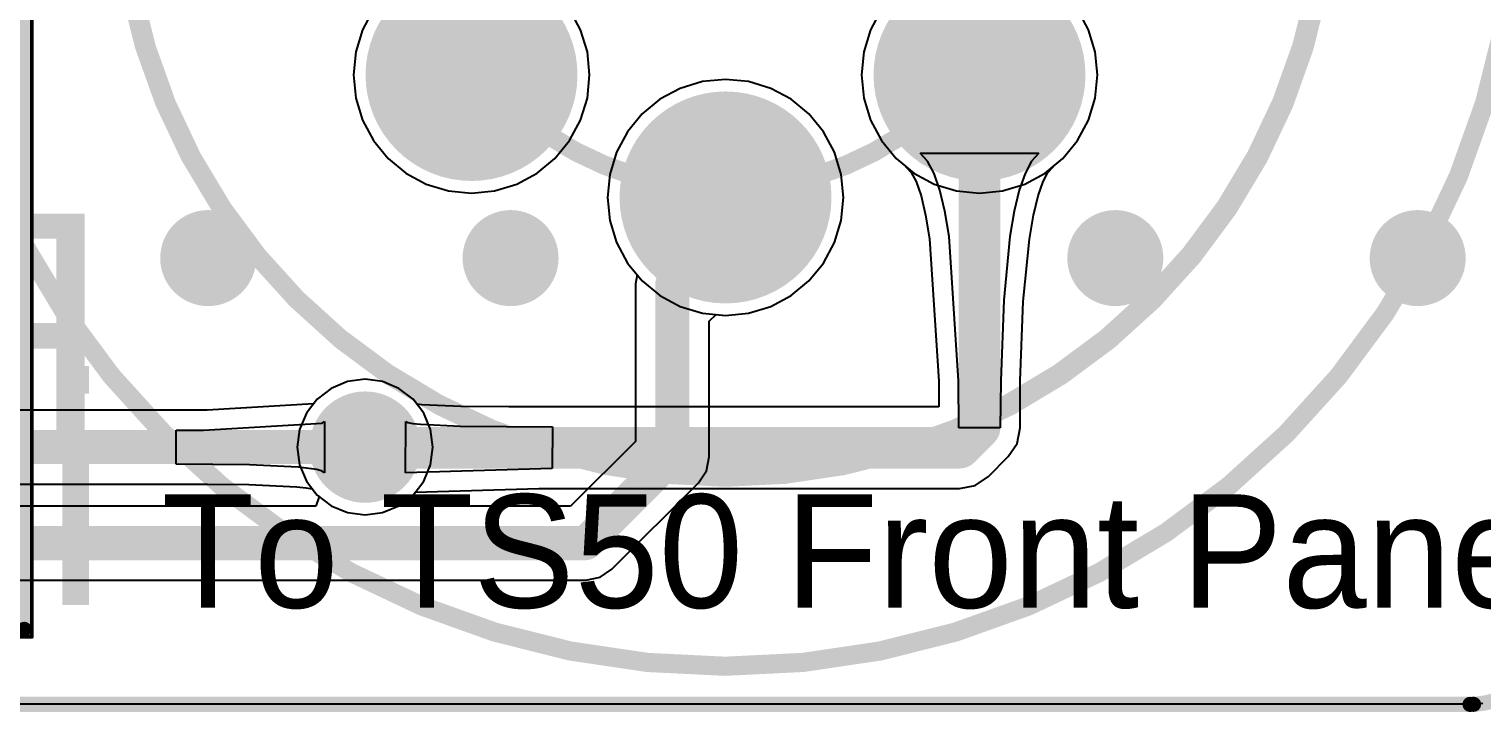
# Model space of a CAD drawing. Header units: millimetres. Extents: x 38.3 to 116.8, y 314 to 397.1.
# Drawn here: x 87.63 to 106.85, y 314 to 323.03 of the extents above; entities that cross this region are included whole.
import ezdxf

# ---------------------------------------------------------------- set-up
doc = ezdxf.new("R2010")
doc.units = ezdxf.units.MM
for name, color, linetype in [('BottomLayer', 5, 'Continuous'), ('BottomOverlay', 54, 'Continuous'), ('BottomSolder', 6, 'Continuous'), ('Mechanical1', 6, 'Continuous'), ('Mechanical15', 56, 'Continuous'), ('MultiLayer', 9, 'Continuous'), ('PadHoleLayer', 156, 'Continuous'), ('TopLayer', 1, 'Continuous'), ('TopOverlay', 2, 'Continuous'), ('TopSolder', 216, 'Continuous'), ('ViaHoleLayer', 16, 'Continuous')]:
    doc.layers.add(name, color=color, linetype=linetype)

# ---------------------------------------------------------------- blocks, each defined once
blk = doc.blocks.new('BOUR_3852A_282_103AL_3_V_57')
at = {"layer": 'Mechanical15', "const_width": 0.05}
for points in [[(9.625, -19.21), (9.625, 1.05)], [(-9.625, -19.21), (9.625, -19.21)]]:
    blk.add_lwpolyline(points, dxfattribs=at)
at = {"layer": 'Mechanical15', "const_width": 0.025}
blk.add_lwpolyline([(9.613, -19.21, 1), (9.637, -19.21, 1)], format="xyb", close=True, dxfattribs=at)
blk.add_lwpolyline([(9.613, -19.21, 1), (9.637, -19.21, 1)], format="xyb", close=True, dxfattribs=at)
at = {"layer": 'TopOverlay', "const_width": 0.2}
for points in [[(9.525, -19.11), (9.525, 0.7)], [(-9.525, -19.11), (9.525, -19.11)]]:
    blk.add_lwpolyline(points, dxfattribs=at)
at = {"layer": 'TopOverlay', "const_width": 0.1}
blk.add_lwpolyline([(9.475, -19.11, 1), (9.575, -19.11, 1)], format="xyb", close=True, dxfattribs=at)
blk.add_lwpolyline([(9.475, -19.11, 1), (9.575, -19.11, 1)], format="xyb", close=True, dxfattribs=at)
blk = doc.blocks.new('GX_8_87')
at = {"layer": 'BottomLayer', "const_width": 1.3}
for points in [[(-5.88, -6.55, 1), (-4.58, -6.55, 1)], [(0.84, -6.55, 1), (2.14, -6.55, 1)], [(-2.52, -8.17, 1), (-1.22, -8.17, 1)]]:
    blk.add_lwpolyline(points, format="xyb", close=True, dxfattribs=at)
at = {"layer": 'BottomSolder', "const_width": 1.402}
for points in [[(-5.931, -6.55, 1), (-4.529, -6.55, 1)], [(0.789, -6.55, 1), (2.191, -6.55, 1)], [(-2.571, -8.17, 1), (-1.169, -8.17, 1)]]:
    blk.add_lwpolyline(points, format="xyb", close=True, dxfattribs=at)
at = {"layer": 'Mechanical1', "const_width": 0.254}
blk.add_lwpolyline([(8.625, -3.87, 1), (-12.375, -3.87, 1)], format="xyb", close=True, dxfattribs=at)
at = {"layer": 'MultiLayer', "const_width": 1.3}
for points in [[(-5.88, -6.55, 1), (-4.58, -6.55, 1)], [(0.84, -6.55, 1), (2.14, -6.55, 1)], [(-2.52, -8.17, 1), (-1.22, -8.17, 1)]]:
    blk.add_lwpolyline(points, format="xyb", close=True, dxfattribs=at)
at = {"layer": 'PadHoleLayer', "const_width": 0.9}
for points in [[(-5.68, -6.55, 1), (-4.78, -6.55, 1)], [(1.04, -6.55, 1), (1.94, -6.55, 1)], [(-2.32, -8.17, 1), (-1.42, -8.17, 1)]]:
    blk.add_lwpolyline(points, format="xyb", close=True, dxfattribs=at)
at = {"layer": 'TopLayer', "const_width": 1.3}
for points in [[(-5.88, -6.55, 1), (-4.58, -6.55, 1)], [(0.84, -6.55, 1), (2.14, -6.55, 1)], [(-2.52, -8.17, 1), (-1.22, -8.17, 1)]]:
    blk.add_lwpolyline(points, format="xyb", close=True, dxfattribs=at)
at = {"layer": 'TopOverlay', "const_width": 0.254}
for points in [[(6.099, -3.844, 1), (-9.901, -3.844, 1)], [(6.125, -3.87, 1), (-9.875, -3.87, 1)], [(2.315, -3.87, 1), (-6.065, -3.87, 1)]]:
    blk.add_lwpolyline(points, format="xyb", close=True, dxfattribs=at)
at = {"layer": 'TopSolder', "const_width": 1.402}
for points in [[(-5.931, -6.55, 1), (-4.529, -6.55, 1)], [(0.789, -6.55, 1), (2.191, -6.55, 1)], [(-2.571, -8.17, 1), (-1.169, -8.17, 1)]]:
    blk.add_lwpolyline(points, format="xyb", close=True, dxfattribs=at)

msp = doc.modelspace()

# ---------------------------------------------------------------- linework, layer by layer
at = {"layer": 'BottomLayer'}
for p, q in [((92.185, 323.29), (92.04, 323.02)), ((94.926, 323.02), (94.781, 323.29)), ((98.905, 323.29), (98.76, 323.02)), ((101.646, 323.02), (101.501, 323.29)), ((92.04, 323.02), (91.951, 322.727)), ((95.015, 322.727), (94.926, 323.02)), ((98.76, 323.02), (98.671, 322.727)), ((101.735, 322.727), (101.646, 323.02)), ((91.951, 322.727), (91.921, 322.422)), ((95.045, 322.422), (95.015, 322.727)), ((98.671, 322.727), (98.641, 322.422)), ((101.765, 322.422), (101.735, 322.727)), ((91.921, 322.422), (91.951, 322.117)), ((95.015, 322.117), (95.045, 322.422)), ((96.538, 322.334), (96.245, 322.245)), ((96.843, 322.364), (96.538, 322.334)), ((97.148, 322.334), (96.843, 322.364)), ((97.441, 322.245), (97.148, 322.334)), ((98.641, 322.422), (98.671, 322.117)), ((101.735, 322.117), (101.765, 322.422)), ((96.245, 322.245), (95.975, 322.1)), ((97.711, 322.1), (97.441, 322.245)), ((91.951, 322.117), (92.04, 321.824)), ((94.926, 321.824), (95.015, 322.117)), ((95.975, 322.1), (95.739, 321.906)), ((97.947, 321.906), (97.711, 322.1)), ((98.671, 322.117), (98.76, 321.824)), ((101.646, 321.824), (101.735, 322.117)), ((92.04, 321.824), (92.185, 321.554)), ((94.781, 321.554), (94.926, 321.824)), ((95.739, 321.906), (95.545, 321.67)), ((98.141, 321.67), (97.947, 321.906)), ((98.76, 321.824), (98.905, 321.554)), ((101.501, 321.554), (101.646, 321.824)), ((92.185, 321.554), (92.379, 321.318)), ((94.587, 321.318), (94.781, 321.554)), ((95.545, 321.67), (95.4, 321.4)), ((98.286, 321.4), (98.141, 321.67)), ((98.905, 321.554), (99.099, 321.318)), ((101.307, 321.318), (101.501, 321.554)), ((95.4, 321.4), (95.311, 321.107)), ((98.375, 321.107), (98.286, 321.4)), ((99.514, 321.28), (99.418, 321.386)), ((99.418, 321.386), (100.988, 321.386)), ((100.988, 321.386), (100.892, 321.28)), ((92.379, 321.318), (92.615, 321.124)), ((94.351, 321.124), (94.587, 321.318)), ((99.099, 321.318), (99.224, 321.215)), ((99.224, 321.215), (99.226, 321.211)), ((99.226, 321.211), (99.301, 321.13)), ((99.601, 321.117), (99.514, 321.28)), ((100.892, 321.28), (100.805, 321.117)), ((101.105, 321.13), (101.18, 321.211)), ((101.18, 321.211), (101.182, 321.215)), ((101.182, 321.215), (101.307, 321.318)), ((92.615, 321.124), (92.885, 320.979)), ((92.885, 320.979), (93.178, 320.89)), ((93.788, 320.89), (94.081, 320.979)), ((94.081, 320.979), (94.351, 321.124)), ((95.311, 321.107), (95.281, 320.802)), ((98.405, 320.802), (98.375, 321.107)), ((99.301, 321.13), (99.363, 321.013)), ((99.363, 321.013), (99.429, 320.824)), ((99.678, 320.897), (99.601, 321.117)), ((100.805, 321.117), (100.728, 320.897)), ((100.977, 320.824), (101.043, 321.013)), ((101.043, 321.013), (101.105, 321.13)), ((93.178, 320.89), (93.483, 320.86)), ((93.483, 320.86), (93.788, 320.89)), ((95.281, 320.802), (95.311, 320.497)), ((98.375, 320.497), (98.405, 320.802)), ((99.429, 320.824), (99.49, 320.568)), ((99.744, 320.619), (99.678, 320.897)), ((100.728, 320.897), (100.662, 320.619)), ((100.916, 320.568), (100.977, 320.824)), ((99.8, 320.285), (99.744, 320.619)), ((100.662, 320.619), (100.606, 320.285)), ((95.311, 320.497), (95.4, 320.204)), ((98.286, 320.204), (98.375, 320.497)), ((99.49, 320.568), (99.543, 320.255)), ((100.863, 320.251), (100.916, 320.568)), ((95.4, 320.204), (95.545, 319.934)), ((98.141, 319.934), (98.286, 320.204)), ((99.543, 320.255), (99.664, 318.372)), ((99.923, 318.376), (99.8, 320.285)), ((100.606, 320.285), (100.524, 319.445)), ((100.782, 319.427), (100.863, 320.251)), ((95.545, 319.934), (95.739, 319.698)), ((97.947, 319.698), (98.141, 319.934)), ((95.739, 319.698), (95.975, 319.504)), ((97.711, 319.504), (97.947, 319.698)), ((95.975, 319.504), (96.245, 319.359)), ((97.441, 319.359), (97.711, 319.504)), ((100.524, 319.445), (100.483, 318.376)), ((96.245, 319.359), (96.538, 319.27)), ((96.538, 319.27), (96.843, 319.24)), ((96.843, 319.24), (97.148, 319.27)), ((97.148, 319.27), (97.441, 319.359)), ((100.742, 318.378), (100.782, 319.427)), ((91.843, 318.366), (91.627, 318.277)), ((92.075, 318.397), (91.843, 318.366)), ((92.307, 318.366), (92.075, 318.397)), ((92.523, 318.277), (92.307, 318.366)), ((99.664, 318.372), (99.664, 318.031)), ((99.928, 317.756), (99.923, 318.376)), ((100.483, 318.376), (100.478, 317.756)), ((100.742, 317.756), (100.742, 318.378)), ((91.441, 318.134), (91.298, 317.948)), ((91.627, 318.277), (91.441, 318.134)), ((92.709, 318.134), (92.523, 318.277)), ((92.761, 318.067), (92.709, 318.134)), ((91.298, 317.948), (91.209, 317.732)), ((92.825, 318.06), (92.761, 318.067)), ((93.341, 318.037), (92.825, 318.06)), ((93.977, 318.031), (93.341, 318.037)), ((99.664, 318.031), (93.977, 318.031)), ((91.209, 317.732), (91.178, 317.5)), ((92.61, 317.159), (92.613, 317.838)), ((92.613, 317.838), (92.64, 317.824)), ((92.64, 317.824), (92.705, 317.812)), ((92.705, 317.812), (92.806, 317.802)), ((92.806, 317.802), (93.334, 317.778)), ((93.334, 317.778), (94.556, 317.767)), ((94.556, 317.767), (94.548, 317.217)), ((100.478, 317.756), (99.928, 317.756)), ((100.701, 317.549), (100.742, 317.756)), ((100.584, 317.374), (100.701, 317.549)), ((91.178, 317.5), (91.209, 317.268)), ((100.321, 317.111), (100.584, 317.374)), ((91.209, 317.268), (91.298, 317.052)), ((94.548, 317.217), (92.61, 317.159)), ((91.298, 317.052), (91.441, 316.866)), ((92.738, 316.903), (94.373, 316.953)), ((94.373, 316.953), (99.939, 316.953)), ((99.939, 316.953), (100.146, 316.994)), ((100.146, 316.994), (100.321, 317.111)), ((91.441, 316.866), (91.627, 316.723)), ((92.523, 316.723), (92.709, 316.866)), ((92.709, 316.866), (92.738, 316.903)), ((91.627, 316.723), (91.843, 316.634)), ((91.843, 316.634), (92.075, 316.603)), ((92.075, 316.603), (92.307, 316.634)), ((92.307, 316.634), (92.523, 316.723)), ((106.738, 314.099), (39.495, 314.098)), ((106.861, 314.111), (106.738, 314.099)), ((106.738, 314.099), (106.738, 314.099))]:
    msp.add_line(p, q, dxfattribs=at)
at = {"layer": 'BottomLayer', "const_width": 0.55}
for points in [[(100.203, 317.756), (100.203, 322.422)], [(99.939, 317.492), (100.203, 317.756)], [(92.075, 317.5), (92.083, 317.492)], [(92.083, 317.492), (99.939, 317.492)]]:
    msp.add_lwpolyline(points, dxfattribs=at)
at = {"layer": 'BottomLayer'}
for points, const_width in [([(100.065, 322.422, 1), (100.341, 322.422, 1)], 0.275), ([(89.682, 320, 1), (90.317, 320, 1)], 0.635), ([(93.682, 320, 1), (94.317, 320, 1)], 0.635), ([(101.682, 320, 1), (102.317, 320, 1)], 0.635), ([(105.682, 320, 1), (106.317, 320, 1)], 0.635), ([(91.757, 317.5, 1), (92.392, 317.5, 1)], 0.635), ([(100.065, 317.756, 1), (100.341, 317.756, 1)], 0.275), ([(100.065, 317.756, 1), (100.341, 317.756, 1)], 0.275), ([(91.937, 317.5, 1), (92.213, 317.5, 1)], 0.275), ([(91.946, 317.492, 1), (92.221, 317.492, 1)], 0.275), ([(91.946, 317.492, 1), (92.221, 317.492, 1)], 0.275), ([(99.802, 317.492, 1), (100.077, 317.492, 1)], 0.275), ([(99.802, 317.492, 1), (100.077, 317.492, 1)], 0.275)]:
    msp.add_lwpolyline(points, format="xyb", close=True, dxfattribs=dict(at, const_width=const_width))
at = {"layer": 'BottomSolder', "const_width": 0.737}
msp.add_lwpolyline([(91.707, 317.5, 1), (92.443, 317.5, 1)], format="xyb", close=True, dxfattribs=at)
at = {"layer": 'Mechanical1', "const_width": 0.2}
msp.add_lwpolyline([(107.744, 315.15, -0.414214), (106.692, 314.098)], format="xyb", dxfattribs=at)
msp.add_lwpolyline([(39.494, 314.099), (106.738, 314.099)], dxfattribs=at)
at = {"layer": 'Mechanical1', "const_width": 0.1}
for points in [[(106.642, 314.098, 1), (106.742, 314.098, 1)], [(106.688, 314.099, 1), (106.788, 314.099, 1)]]:
    msp.add_lwpolyline(points, format="xyb", close=True, dxfattribs=at)
at = {"layer": 'MultiLayer', "const_width": 0.635}
for points in [[(89.682, 320, 1), (90.317, 320, 1)], [(93.682, 320, 1), (94.317, 320, 1)], [(101.682, 320, 1), (102.317, 320, 1)], [(105.682, 320, 1), (106.317, 320, 1)], [(91.757, 317.5, 1), (92.392, 317.5, 1)]]:
    msp.add_lwpolyline(points, format="xyb", close=True, dxfattribs=at)
at = {"layer": 'TopLayer'}
for p, q in [((92.185, 323.29), (92.04, 323.02)), ((94.926, 323.02), (94.781, 323.29)), ((98.905, 323.29), (98.76, 323.02)), ((101.646, 323.02), (101.501, 323.29)), ((92.04, 323.02), (91.951, 322.727)), ((95.015, 322.727), (94.926, 323.02)), ((98.76, 323.02), (98.671, 322.727)), ((101.735, 322.727), (101.646, 323.02)), ((91.951, 322.727), (91.921, 322.422)), ((95.045, 322.422), (95.015, 322.727)), ((98.671, 322.727), (98.641, 322.422)), ((101.765, 322.422), (101.735, 322.727)), ((91.921, 322.422), (91.951, 322.117)), ((95.015, 322.117), (95.045, 322.422)), ((96.538, 322.334), (96.245, 322.245)), ((96.843, 322.364), (96.538, 322.334)), ((97.148, 322.334), (96.843, 322.364)), ((97.441, 322.245), (97.148, 322.334)), ((98.641, 322.422), (98.671, 322.117)), ((101.735, 322.117), (101.765, 322.422)), ((96.245, 322.245), (95.975, 322.1)), ((97.711, 322.1), (97.441, 322.245)), ((91.951, 322.117), (92.04, 321.824)), ((94.926, 321.824), (95.015, 322.117)), ((95.975, 322.1), (95.739, 321.906)), ((97.947, 321.906), (97.711, 322.1)), ((98.671, 322.117), (98.76, 321.824)), ((101.646, 321.824), (101.735, 322.117)), ((92.04, 321.824), (92.185, 321.554)), ((94.781, 321.554), (94.926, 321.824)), ((95.739, 321.906), (95.545, 321.67)), ((98.141, 321.67), (97.947, 321.906)), ((98.76, 321.824), (98.905, 321.554)), ((101.501, 321.554), (101.646, 321.824)), ((92.185, 321.554), (92.379, 321.318)), ((94.587, 321.318), (94.781, 321.554)), ((95.545, 321.67), (95.4, 321.4)), ((98.286, 321.4), (98.141, 321.67)), ((98.905, 321.554), (99.099, 321.318)), ((101.307, 321.318), (101.501, 321.554)), ((95.4, 321.4), (95.311, 321.107)), ((98.375, 321.107), (98.286, 321.4)), ((92.379, 321.318), (92.615, 321.124)), ((94.351, 321.124), (94.587, 321.318)), ((99.099, 321.318), (99.335, 321.124)), ((101.071, 321.124), (101.307, 321.318)), ((92.615, 321.124), (92.885, 320.979)), ((92.885, 320.979), (93.178, 320.89)), ((93.788, 320.89), (94.081, 320.979)), ((94.081, 320.979), (94.351, 321.124)), ((95.311, 321.107), (95.281, 320.802)), ((98.405, 320.802), (98.375, 321.107)), ((99.335, 321.124), (99.605, 320.979)), ((99.605, 320.979), (99.898, 320.89)), ((100.508, 320.89), (100.801, 320.979)), ((100.801, 320.979), (101.071, 321.124)), ((93.178, 320.89), (93.483, 320.86)), ((93.483, 320.86), (93.788, 320.89)), ((95.281, 320.802), (95.311, 320.497)), ((98.375, 320.497), (98.405, 320.802)), ((99.898, 320.89), (100.203, 320.86)), ((100.203, 320.86), (100.508, 320.89)), ((95.311, 320.497), (95.4, 320.204)), ((98.286, 320.204), (98.375, 320.497)), ((95.4, 320.204), (95.545, 319.934)), ((98.141, 319.934), (98.286, 320.204)), ((95.545, 319.934), (95.674, 319.777)), ((97.947, 319.698), (98.141, 319.934)), ((95.674, 319.777), (95.651, 319.661)), ((95.651, 319.661), (95.651, 317.575)), ((97.711, 319.504), (97.947, 319.698)), ((97.441, 319.359), (97.711, 319.504)), ((96.627, 319.167), (96.721, 319.252)), ((96.721, 319.252), (96.843, 319.24)), ((96.843, 319.24), (97.148, 319.27)), ((97.148, 319.27), (97.441, 319.359)), ((96.627, 317.373), (96.627, 319.167)), ((91.843, 318.366), (91.627, 318.277)), ((92.075, 318.397), (91.843, 318.366)), ((92.307, 318.366), (92.075, 318.397)), ((92.523, 318.277), (92.307, 318.366)), ((91.441, 318.134), (91.392, 318.071)), ((91.627, 318.277), (91.441, 318.134)), ((92.709, 318.134), (92.523, 318.277)), ((92.852, 317.948), (92.709, 318.134)), ((89.984, 317.988), (53.415, 317.988)), ((91.392, 318.071), (89.984, 317.988)), ((92.941, 317.732), (92.852, 317.948)), ((89.576, 317.725), (89.936, 317.726)), ((89.576, 317.275), (89.576, 317.725)), ((89.936, 317.726), (91.506, 317.818)), ((91.506, 317.818), (91.538, 317.84)), ((91.538, 317.84), (91.538, 317.16)), ((92.972, 317.5), (92.941, 317.732)), ((95.651, 317.575), (94.794, 316.718)), ((92.941, 317.268), (92.972, 317.5)), ((96.59, 317.186), (96.627, 317.373)), ((90.546, 317.265), (89.576, 317.275)), ((91.19, 317.234), (90.546, 317.265)), ((91.331, 317.219), (91.19, 317.234)), ((91.437, 317.202), (91.331, 317.219)), ((91.506, 317.182), (91.437, 317.202)), ((91.538, 317.16), (91.506, 317.182)), ((92.852, 317.052), (92.941, 317.268)), ((96.484, 317.028), (96.59, 317.186)), ((53.213, 317.012), (89.99, 317.012)), ((89.99, 317.012), (90.539, 317.006)), ((90.539, 317.006), (91.17, 316.975)), ((91.17, 316.975), (91.297, 316.962)), ((91.297, 316.962), (91.377, 316.949)), ((91.377, 316.949), (91.441, 316.866)), ((92.709, 316.866), (92.852, 317.052)), ((95.341, 315.885), (96.484, 317.028)), ((91.468, 316.845), (91.425, 316.718)), ((91.441, 316.866), (91.468, 316.845)), ((92.682, 316.845), (92.709, 316.866)), ((92.725, 316.718), (92.682, 316.845)), ((91.425, 316.718), (50.367, 316.718)), ((94.794, 316.718), (92.725, 316.718)), ((95.183, 315.779), (95.341, 315.885)), ((50.165, 315.742), (94.996, 315.742)), ((94.996, 315.742), (95.183, 315.779)), ((106.738, 314.099), (39.495, 314.098)), ((106.861, 314.111), (106.738, 314.099)), ((106.738, 314.099), (106.738, 314.099))]:
    msp.add_line(p, q, dxfattribs=at)
for points, const_width in [([(89.682, 320, 1), (90.317, 320, 1)], 0.635), ([(93.682, 320, 1), (94.317, 320, 1)], 0.635), ([(101.682, 320, 1), (102.317, 320, 1)], 0.635), ([(105.682, 320, 1), (106.317, 320, 1)], 0.635), ([(96.027, 319.661, 1), (96.251, 319.661, 1)], 0.225), ([(91.757, 317.5, 1), (92.392, 317.5, 1)], 0.635), ([(91.963, 317.5, 1), (92.187, 317.5, 1)], 0.225), ([(96.027, 317.373, 1), (96.251, 317.373, 1)], 0.225), ([(96.027, 317.373, 1), (96.251, 317.373, 1)], 0.225), ([(94.884, 316.23, 1), (95.108, 316.23, 1)], 0.225), ([(94.884, 316.23, 1), (95.108, 316.23, 1)], 0.225)]:
    msp.add_lwpolyline(points, format="xyb", close=True, dxfattribs=dict(at, const_width=const_width))
at = {"layer": 'TopLayer', "const_width": 0.45}
for points in [[(96.139, 317.373), (96.139, 319.661)], [(53.213, 317.5), (92.075, 317.5)], [(94.996, 316.23), (96.139, 317.373)], [(50.165, 316.23), (94.996, 316.23)]]:
    msp.add_lwpolyline(points, dxfattribs=at)
at = {"layer": 'TopSolder', "const_width": 0.737}
msp.add_lwpolyline([(91.707, 317.5, 1), (92.443, 317.5, 1)], format="xyb", close=True, dxfattribs=at)
at = {"layer": 'ViaHoleLayer'}
for points, const_width in [([(89.873, 320, 1), (90.127, 320, 1)], 0.254), ([(93.873, 320, 1), (94.127, 320, 1)], 0.254), ([(101.873, 320, 1), (102.127, 320, 1)], 0.254), ([(105.873, 320, 1), (106.127, 320, 1)], 0.254), ([(91.897, 317.5, 1), (92.253, 317.5, 1)], 0.356)]:
    msp.add_lwpolyline(points, format="xyb", close=True, dxfattribs=dict(at, const_width=const_width))

# ---------------------------------------------------------------- block references
for name, p in [('BOUR_3852A_282_103AL_3_V_57', (78.041, 334.2)), ('GX_8_87', (98.713, 328.972))]:
    msp.add_blockref(name, p)

# ---------------------------------------------------------------- texts
at = {"layer": 'BottomOverlay', "text_generation_flag": 2}
for s, p in [('For more details:', (88.693, 317.588)), ('info@4s6tmp.com', (88.693, 315.412))]:
    msp.add_text(s, height=3, rotation=360, dxfattribs=at).set_placement(p)
at = {"layer": 'TopOverlay'}
msp.add_text('To TS50 Front Panel. (GX-8 F)', height=1.5, dxfattribs=at).set_placement((89.384, 315.375))

doc.saveas('drawing.dxf')
